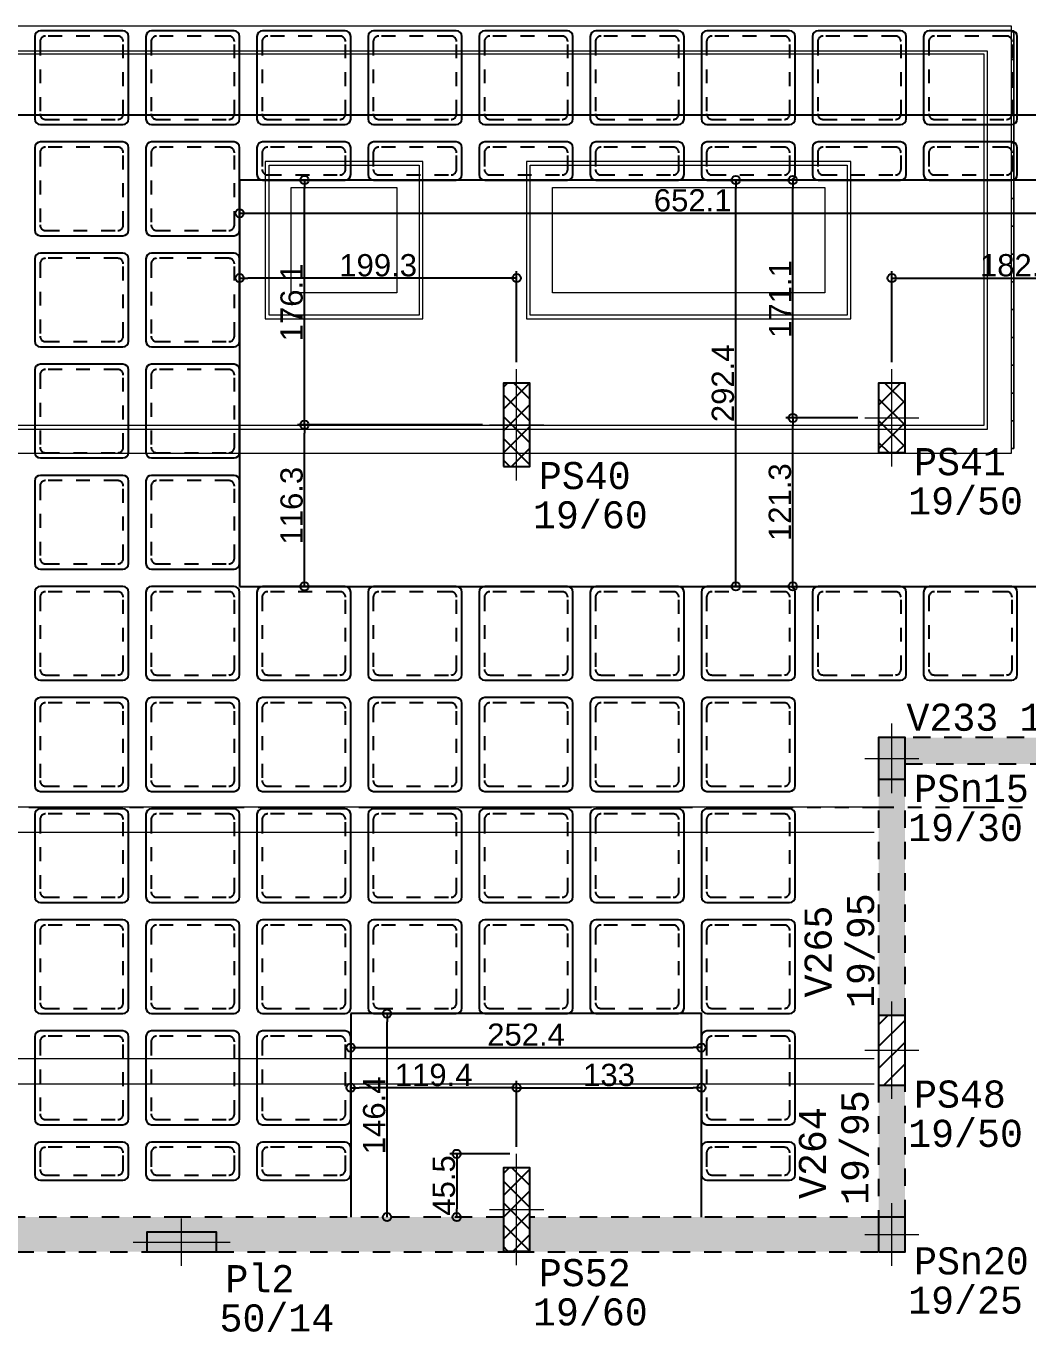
# Model space of a CAD drawing. Header units: millimetres. Extents: x -967 to 563, y -1588 to 506.
# Drawn here: x 66.88 to 74.08, y -265.37 to -255.97 of the extents above; entities that cross this region are included whole.
import ezdxf

# ---------------------------------------------------------------- set-up
doc = ezdxf.new("R2010")
doc.units = ezdxf.units.MM
for name, pattern in [('CYPE_RAYAPUNTOPUNTO', [0.45, 0.225, -0.075, 0, -0.075, 0, -0.075]), ('DASHDOT', [1, 0.5, -0.25, 0, -0.25]), ('ESTILO_TQS_0001', [1, 0.7, -0.3]), ('HIDDEN2', [0.1875, 0.125, -0.0625])]:
    doc.linetypes.add(name, pattern=pattern)
for name, color, linetype, lineweight in [('0017-PAI-PE-001-IMP-R02$0$Modelos genéricos', 252, 'Continuous', 5), ('0017-PAI-PE-001-IMP-R02$0$Pisos', 252, 'Continuous', 5), ('0017-PAI-PE-001-IMP-R02$0$WEVE_ESPESSURA 1', 252, 'Continuous', 5), ('PILAR_EIXOS', 1, 'Continuous', 0)]:
    doc.layers.add(name, color=color, linetype=linetype, lineweight=lineweight)
for name, color, linetype in [('1', 5, 'Continuous'), ('11', 7, 'Continuous'), ('12', 4, 'Continuous'), ('2', 2, 'Continuous'), ('208', 13, 'Continuous'), ('251', 5, 'Continuous'), ('252', 153, 'ESTILO_TQS_0001'), ('3', 2, 'Continuous'), ('347-XXXX-ARQ-BASE-013-IMPLANTAÇÃO$0$_XREF PAI', 252, 'Continuous'), ('4', 2, 'Continuous'), ('8', 7, 'Continuous'), ('9', 7, 'Continuous'), ('A_htc_alv', 7, 'Continuous'), ('COTAS', 1, 'Continuous'), ('EIXOS', 8, 'DASHDOT')]:
    doc.layers.add(name, color=color, linetype=linetype)
doc.styles.add('ARIAL', font='arial.ttf')
doc.styles.add('TQS_LUCIDA_CONSOLE', font='lucon.TTF')
doc.dimstyles.new('AVILLA 100 2', dxfattribs={"dimtxt": 0.16, "dimasz": 0.06, "dimexe": 0.05, "dimexo": 0.05, "dimgap": 0.01, "dimtad": 3, "dimdec": 1, "dimlfac": 100, "dimzin": 9, "dimdsep": 46, "dimtxsty": 'ARIAL', "dimblk": 'ORIGIN', "dimcen": 1.5, "dimclrd": 10, "dimclre": 10, "dimclrt": 7, "dimadec": 0, "dimazin": 0, "dimtfac": 1, "dimtdec": 1, "dimtmove": 0, "dimatfit": 1, "dimfxl": 1, "dimarcsym": 0})
pattern_1 = [(45, (685.15059, -106.08026), (-0.078577241, 0.078577241), []), (135, (685.15059, -106.08026), (-0.078577241, -0.078577241), [])]

# ---------------------------------------------------------------- blocks, each defined once
blk = doc.blocks.new('_VAONER063700637000750007500')
at = {"layer": '251', "color": 8}
for p, q in [((-33.725, 29.725), (-33.725, -29.725)), ((29.725, 33.725), (-29.725, 33.725)), ((33.725, -29.725), (33.725, 29.725)), ((-29.725, -33.725), (29.725, -33.725))]:
    blk.add_line(p, q, dxfattribs=at)
for centre, start, end in [((-29.725, 29.725), 90, 180), ((29.725, 29.725), 0, 90), ((-29.725, -29.725), 180, 270), ((29.725, -29.725), 270, 0)]:
    blk.add_arc(centre, 4, start, end, dxfattribs=at)
at = {"layer": '252', "color": 8}
for p, q in [((25.975, 29.975), (-25.975, 29.975)), ((-29.975, 25.975), (-29.975, -25.975)), ((29.975, -25.975), (29.975, 25.975)), ((-25.975, -29.975), (25.975, -29.975))]:
    blk.add_line(p, q, dxfattribs=at)
for centre, start, end in [((-25.975, 25.975), 90, 180), ((25.975, 25.975), 0, 90), ((-25.975, -25.975), 180, 270), ((25.975, -25.975), 270, 0)]:
    blk.add_arc(centre, 4, start, end, dxfattribs=at)
blk = doc.blocks.new('_VAONER063700237000750007500')
at = {"layer": '251', "color": 8}
for p, q in [((-33.725, 9.725), (-33.725, -9.725)), ((29.725, 13.725), (-29.725, 13.725)), ((33.725, -9.725), (33.725, 9.725)), ((-29.725, -13.725), (29.725, -13.725))]:
    blk.add_line(p, q, dxfattribs=at)
for centre, start, end in [((-29.725, 9.725), 90, 180), ((29.725, 9.725), 0, 90), ((-29.725, -9.725), 180, 270), ((29.725, -9.725), 270, 0)]:
    blk.add_arc(centre, 4, start, end, dxfattribs=at)
at = {"layer": '252', "color": 8}
for p, q in [((25.975, 9.975), (-25.975, 9.975)), ((-29.975, 5.975), (-29.975, -5.975)), ((29.975, -5.975), (29.975, 5.975)), ((-25.975, -9.975), (25.975, -9.975))]:
    blk.add_line(p, q, dxfattribs=at)
for centre, start, end in [((-25.975, 5.975), 90, 180), ((25.975, 5.975), 0, 90), ((-25.975, -5.975), 180, 270), ((25.975, -5.975), 270, 0)]:
    blk.add_arc(centre, 4, start, end, dxfattribs=at)
blk = doc.blocks.new('NERVURADA TÉRREO 1 MODELO 2 (LO) R0')
at = {"layer": '208', "xscale": 0.01, "yscale": 0.01, "zscale": 0.01}
for name, p in [('_VAONER063700637000750007500', (739.449, -769.5125)), ('_VAONER063700637000750007500', (740.2485, -769.5125)), ('_VAONER063700637000750007500', (741.048, -769.5125)), ('_VAONER063700637000750007500', (741.8475, -769.5125)), ('_VAONER063700637000750007500', (742.647, -769.5125)), ('_VAONER063700637000750007500', (743.4465, -769.5125)), ('_VAONER063700637000750007500', (744.246, -769.5125)), ('_VAONER063700637000750007500', (745.0455, -769.5125)), ('_VAONER063700637000750007500', (745.845, -769.5125)), ('_VAONER063700637000750007500', (739.449, -770.312)), ('_VAONER063700637000750007500', (740.2485, -770.312)), ('_VAONER063700237000750007500', (741.048, -770.112)), ('_VAONER063700237000750007500', (741.8475, -770.112)), ('_VAONER063700237000750007500', (742.647, -770.112)), ('_VAONER063700237000750007500', (743.4465, -770.112)), ('_VAONER063700237000750007500', (744.246, -770.112)), ('_VAONER063700237000750007500', (745.0455, -770.112)), ('_VAONER063700237000750007500', (745.845, -770.112)), ('_VAONER063700637000750007500', (739.449, -771.1115)), ('_VAONER063700637000750007500', (740.2485, -771.1115)), ('_VAONER063700637000750007500', (739.449, -771.911)), ('_VAONER063700637000750007500', (740.2485, -771.911)), ('_VAONER063700637000750007500', (739.449, -772.7105)), ('_VAONER063700637000750007500', (740.2485, -772.7105)), ('_VAONER063700637000750007500', (739.449, -773.51)), ('_VAONER063700637000750007500', (740.2485, -773.51)), ('_VAONER063700637000750007500', (741.048, -773.51)), ('_VAONER063700637000750007500', (741.8475, -773.51)), ('_VAONER063700637000750007500', (742.647, -773.51)), ('_VAONER063700637000750007500', (743.4465, -773.51)), ('_VAONER063700637000750007500', (744.246, -773.51)), ('_VAONER063700637000750007500', (745.0455, -773.51)), ('_VAONER063700637000750007500', (745.845, -773.51)), ('_VAONER063700637000750007500', (739.449, -774.3095)), ('_VAONER063700637000750007500', (740.2485, -774.3095)), ('_VAONER063700637000750007500', (741.048, -774.3095)), ('_VAONER063700637000750007500', (741.8475, -774.3095)), ('_VAONER063700637000750007500', (742.647, -774.3095)), ('_VAONER063700637000750007500', (743.4465, -774.3095)), ('_VAONER063700637000750007500', (744.246, -774.3095)), ('_VAONER063700637000750007500', (739.449, -775.109)), ('_VAONER063700637000750007500', (740.2485, -775.109)), ('_VAONER063700637000750007500', (741.048, -775.109)), ('_VAONER063700637000750007500', (741.8475, -775.109)), ('_VAONER063700637000750007500', (742.647, -775.109)), ('_VAONER063700637000750007500', (743.4465, -775.109)), ('_VAONER063700637000750007500', (744.246, -775.109)), ('_VAONER063700637000750007500', (739.449, -775.9085)), ('_VAONER063700637000750007500', (740.2485, -775.9085)), ('_VAONER063700637000750007500', (741.048, -775.9085)), ('_VAONER063700637000750007500', (741.8475, -775.9085)), ('_VAONER063700637000750007500', (742.647, -775.9085)), ('_VAONER063700637000750007500', (743.4465, -775.9085)), ('_VAONER063700637000750007500', (744.246, -775.9085)), ('_VAONER063700637000750007500', (739.449, -776.708)), ('_VAONER063700637000750007500', (740.2485, -776.708)), ('_VAONER063700637000750007500', (741.048, -776.708)), ('_VAONER063700637000750007500', (744.246, -776.708)), ('_VAONER063700237000750007500', (739.449, -777.3075)), ('_VAONER063700237000750007500', (740.2485, -777.3075)), ('_VAONER063700237000750007500', (741.048, -777.3075)), ('_VAONER063700237000750007500', (744.246, -777.3075))]:
    blk.add_blockref(name, p, dxfattribs=at)
blk = doc.blocks.new('0017-PAI-PE-001-IMP-R02')
at = {"layer": '0017-PAI-PE-001-IMP-R02$0$Modelos genéricos', "color": 30}
for p, q in [((30.9656, 43.2446), (30.9656, 29.8786)), ((34.0386, 29.8786), (34.0386, 43.2446)), ((31.1656, 30.0786), (31.1656, 43.0446)), ((33.8386, 43.0446), (33.8386, 30.0786)), ((26.6086, 30.8666), (26.6086, 40.2916)), ((26.4286, 40.1116), (26.4286, 30.8666)), ((28.2386, 39.0641), (28.2386, 33.7241)), ((28.4186, 33.7241), (28.4186, 39.0641)), ((31.9316, 35.2486), (31.9316, 34.1146)), ((33.0656, 35.2486), (31.9316, 35.2486)), ((33.0656, 34.1146), (33.0656, 35.2486)), ((32.1186, 35.0616), (32.8786, 35.0616)), ((32.1186, 34.3016), (32.1186, 35.0616)), ((32.8786, 35.0616), (32.8786, 34.3016)), ((32.8786, 34.3016), (32.1186, 34.3016)), ((31.9316, 34.1146), (33.0656, 34.1146)), ((28.2386, 33.7241), (28.2386, 33.6091)), ((28.4186, 33.6091), (28.4186, 33.7241)), ((28.2386, 33.6091), (28.2386, 30.8666)), ((28.4186, 30.8666), (28.4186, 33.6091)), ((31.9316, 33.3686), (31.9316, 31.0346)), ((33.0656, 33.3686), (31.9316, 33.3686)), ((33.0656, 31.0346), (33.0656, 33.3686)), ((32.1186, 33.1816), (32.8786, 33.1816)), ((32.1186, 31.2216), (32.1186, 33.1816)), ((32.8786, 33.1816), (32.8786, 31.2216)), ((32.8786, 31.2216), (32.1186, 31.2216)), ((31.9316, 31.0346), (33.0656, 31.0346)), ((33.8386, 30.0786), (31.1656, 30.0786)), ((30.9656, 29.8786), (34.0386, 29.8786))]:
    blk.add_line(p, q, dxfattribs=at)
at = {"layer": '0017-PAI-PE-001-IMP-R02$0$Pisos', "color": 30}
for p, q in [((30.9986, 29.8786), (30.9986, 29.8616)), ((30.9986, 29.8616), (30.9986, 29.8786)), ((31.1986, 29.8616), (31.1986, 29.8786)), ((31.1986, 29.8786), (31.1986, 29.8616)), ((31.3986, 29.8786), (31.3986, 29.8616)), ((31.3986, 29.8616), (31.3986, 29.8786)), ((31.5986, 29.8616), (31.5986, 29.8786)), ((31.5986, 29.8786), (31.5986, 29.8616)), ((31.7986, 29.8616), (31.7986, 29.8786)), ((31.7986, 29.8786), (31.7986, 29.8616)), ((31.9986, 29.8786), (31.9986, 29.8616)), ((31.9986, 29.8616), (31.9986, 29.8786)), ((32.1986, 29.8616), (32.1986, 29.8786)), ((32.1986, 29.8786), (32.1986, 29.8616)), ((32.3986, 29.8786), (32.3986, 29.8616)), ((32.3986, 29.8616), (32.3986, 29.8786)), ((32.5986, 29.8616), (32.5986, 29.8786)), ((32.5986, 29.8786), (32.5986, 29.8616)), ((32.7986, 29.8786), (32.7986, 29.8616)), ((32.7986, 29.8616), (32.7986, 29.8786)), ((32.9986, 29.8616), (32.9986, 29.8786)), ((32.9986, 29.8786), (32.9986, 29.8616)), ((33.1986, 29.8786), (33.1986, 29.8616)), ((33.1986, 29.8616), (33.1986, 29.8786)), ((33.3986, 29.8786), (33.3986, 29.8616)), ((33.3986, 29.8616), (33.3986, 29.8786)), ((33.5986, 29.8616), (33.5986, 29.8786)), ((33.5986, 29.8786), (33.5986, 29.8616)), ((33.7986, 29.8786), (33.7986, 29.8616)), ((33.7986, 29.8616), (33.7986, 29.8786)), ((33.9986, 29.8786), (33.9986, 29.8616)), ((34.0056, 29.8616), (34.0056, 29.8786)), ((30.9986, 29.8616), (31.1986, 29.8616)), ((31.1986, 29.8616), (30.9986, 29.8616)), ((31.3986, 29.8616), (31.1986, 29.8616)), ((31.1986, 29.8616), (31.3986, 29.8616)), ((31.5986, 29.8616), (31.3986, 29.8616)), ((31.3986, 29.8616), (31.5986, 29.8616)), ((31.7986, 29.8616), (31.5986, 29.8616)), ((31.5986, 29.8616), (31.7986, 29.8616)), ((31.9986, 29.8616), (31.7986, 29.8616)), ((31.7986, 29.8616), (31.9986, 29.8616)), ((32.1986, 29.8616), (31.9986, 29.8616)), ((31.9986, 29.8616), (32.1986, 29.8616)), ((32.3986, 29.8616), (32.1986, 29.8616)), ((32.1986, 29.8616), (32.3986, 29.8616)), ((32.3986, 29.8616), (32.5986, 29.8616)), ((32.5986, 29.8616), (32.3986, 29.8616)), ((32.7986, 29.8616), (32.5986, 29.8616)), ((32.5986, 29.8616), (32.7986, 29.8616)), ((32.9986, 29.8616), (32.7986, 29.8616)), ((32.7986, 29.8616), (32.9986, 29.8616)), ((33.1986, 29.8616), (32.9986, 29.8616)), ((32.9986, 29.8616), (33.1986, 29.8616)), ((33.3986, 29.8616), (33.1986, 29.8616)), ((33.1986, 29.8616), (33.3986, 29.8616)), ((33.5986, 29.8616), (33.3986, 29.8616)), ((33.3986, 29.8616), (33.5986, 29.8616)), ((33.7986, 29.8616), (33.5986, 29.8616)), ((33.5986, 29.8616), (33.7986, 29.8616)), ((33.7986, 29.8616), (34.0056, 29.8616)), ((33.9986, 29.8616), (33.7986, 29.8616))]:
    blk.add_line(p, q, dxfattribs=at)
at = {"layer": '0017-PAI-PE-001-IMP-R02$0$WEVE_ESPESSURA 1', "color": 30}
for p, q in [((31.1386, 43.0716), (31.1386, 30.0516)), ((33.8586, 30.0516), (33.8586, 43.0716)), ((31.9586, 34.1416), (31.9586, 35.2216)), ((31.9586, 35.2216), (33.0386, 35.2216)), ((33.0386, 35.2216), (33.0386, 34.1416)), ((33.0386, 34.1416), (31.9586, 34.1416)), ((31.9586, 31.0616), (31.9586, 33.3416)), ((31.9586, 33.3416), (33.0386, 33.3416)), ((33.0386, 33.3416), (33.0386, 31.0616)), ((33.0386, 31.0616), (31.9586, 31.0616)), ((31.1386, 30.0516), (33.8586, 30.0516))]:
    blk.add_line(p, q, dxfattribs=at)
blk = doc.blocks.new('Eixos do pilar')
at = {"layer": 'PILAR_EIXOS'}
for p, q in [((0, -0.5), (0, 0.5)), ((-0.5, 0), (0.5, 0))]:
    blk.add_line(p, q, dxfattribs=at)
blk = doc.blocks.new('EIXOS DE OBRA TERREO1')
at = {"layer": 'EIXOS', "linetype": 'CYPE_RAYAPUNTOPUNTO'}
blk.add_line((699.3939, -174.7597), (774.5346, -174.7597), dxfattribs=at)
blk = doc.blocks.new('_Origin')
at = {"color": 0, "linetype": 'ByBlock', "lineweight": -2}
blk.add_line((0, 0), (-1, 0), dxfattribs=at)
blk.add_circle((0, 0), 0.5, dxfattribs=at)
blk = doc.blocks.new('*D746')
at = {"layer": 'COTAS', "color": 10, "linetype": 'ByBlock', "lineweight": -2, "transparency": 16777216}
for p, q in [((851.7542, -603.5804), (851.7542, -602.925)), ((851.6942, -602.975), (849.8207, -602.975))]:
    blk.add_line(p, q, dxfattribs=at)
at = {"layer": 'Defpoints', "color": 0, "linetype": 'ByBlock', "transparency": 16777216}
for p in [(849.7607, -602.975), (849.7607, -602.975), (851.7542, -603.6304)]:
    blk.add_point(p, dxfattribs=at)
at = {"layer": 'COTAS', "color": 10, "linetype": 'ByBlock', "lineweight": -2, "transparency": 16777216, "xscale": 0.06, "yscale": 0.06, "zscale": 0.06, "rotation": 180}
blk.add_blockref('_Origin', (849.7607, -602.975), dxfattribs=at)
at = {"layer": 'COTAS', "color": 10, "linetype": 'ByBlock', "lineweight": -2, "transparency": 16777216, "xscale": 0.06, "yscale": 0.06, "zscale": 0.06}
blk.add_blockref('_Origin', (851.7542, -602.975), dxfattribs=at)
at = {"layer": 'COTAS', "color": 7, "linetype": 'ByBlock', "transparency": 16777216, "insert": (850.7575, -602.8832), "char_height": 0.16, "attachment_point": 5, "style": 'ARIAL'}
blk.add_mtext('199.3', dxfattribs=at)
blk = doc.blocks.new('*D747')
at = {"layer": 'COTAS', "color": 10, "linetype": 'ByBlock', "lineweight": -2, "transparency": 16777216}
for p, q in [((854.4542, -603.5804), (854.4542, -602.925)), ((856.2817, -603.0004), (856.2817, -602.925)), ((854.5142, -602.975), (856.2217, -602.975))]:
    blk.add_line(p, q, dxfattribs=at)
at = {"layer": 'Defpoints', "color": 0, "linetype": 'ByBlock', "transparency": 16777216}
for p in [(856.2817, -602.975), (856.2817, -603.0504), (854.4542, -603.6304)]:
    blk.add_point(p, dxfattribs=at)
at = {"layer": 'COTAS', "color": 10, "linetype": 'ByBlock', "lineweight": -2, "transparency": 16777216, "xscale": 0.06, "yscale": 0.06, "zscale": 0.06, "rotation": 180}
blk.add_blockref('_Origin', (854.4542, -602.975), dxfattribs=at)
at = {"layer": 'COTAS', "color": 10, "linetype": 'ByBlock', "lineweight": -2, "transparency": 16777216, "xscale": 0.06, "yscale": 0.06, "zscale": 0.06}
blk.add_blockref('_Origin', (856.2817, -602.975), dxfattribs=at)
at = {"layer": 'COTAS', "color": 7, "linetype": 'ByBlock', "transparency": 16777216, "insert": (855.368, -602.8833), "char_height": 0.16, "attachment_point": 5, "style": 'ARIAL'}
blk.add_mtext('182.8', dxfattribs=at)
blk = doc.blocks.new('*D748')
at = {"layer": 'COTAS', "color": 10, "linetype": 'ByBlock', "lineweight": -2, "transparency": 16777216}
for p, q in [((851.5092, -604.0304), (850.1772, -604.0304)), ((850.2272, -605.1334), (850.2272, -604.0904))]:
    blk.add_line(p, q, dxfattribs=at)
at = {"layer": 'Defpoints', "color": 0, "linetype": 'ByBlock', "transparency": 16777216}
for p in [(850.2272, -604.0304), (851.5592, -604.0304), (850.2272, -605.1934)]:
    blk.add_point(p, dxfattribs=at)
at = {"layer": 'COTAS', "color": 10, "linetype": 'ByBlock', "lineweight": -2, "transparency": 16777216, "xscale": 0.06, "yscale": 0.06, "zscale": 0.06}
for p, rotation in [((850.2272, -604.0304), 90), ((850.2272, -605.1934), 270)]:
    blk.add_blockref('_Origin', p, dxfattribs=dict(at, rotation=rotation))
at = {"layer": 'COTAS', "color": 7, "linetype": 'ByBlock', "transparency": 16777216, "insert": (850.1355, -604.6119), "char_height": 0.16, "attachment_point": 5, "rotation": 90, "style": 'ARIAL'}
blk.add_mtext('116.3', dxfattribs=at)
blk = doc.blocks.new('*D749')
at = {"layer": 'COTAS', "color": 10, "linetype": 'ByBlock', "lineweight": -2, "transparency": 16777216}
for p, q in [((850.2272, -603.9704), (850.2272, -602.3299)), ((851.5092, -604.0304), (850.1772, -604.0304))]:
    blk.add_line(p, q, dxfattribs=at)
at = {"layer": 'Defpoints', "color": 0, "linetype": 'ByBlock', "transparency": 16777216}
for p in [(850.2272, -602.2699), (850.2272, -602.2699), (851.5592, -604.0304)]:
    blk.add_point(p, dxfattribs=at)
at = {"layer": 'COTAS', "color": 10, "linetype": 'ByBlock', "lineweight": -2, "transparency": 16777216, "xscale": 0.06, "yscale": 0.06, "zscale": 0.06}
for p, rotation in [((850.2272, -602.2699), 90), ((850.2272, -604.0304), 270)]:
    blk.add_blockref('_Origin', p, dxfattribs=dict(at, rotation=rotation))
at = {"layer": 'COTAS', "color": 7, "linetype": 'ByBlock', "transparency": 16777216, "insert": (850.1355, -603.1501), "char_height": 0.16, "attachment_point": 5, "rotation": 90, "style": 'ARIAL'}
blk.add_mtext('176.1', dxfattribs=at)
blk = doc.blocks.new('*D750')
at = {"layer": 'COTAS', "color": 10, "linetype": 'ByBlock', "lineweight": -2, "transparency": 16777216}
blk.add_line((853.331, -605.1334), (853.331, -602.3299), dxfattribs=at)
at = {"layer": 'Defpoints', "color": 0, "linetype": 'ByBlock', "transparency": 16777216}
for p in [(853.331, -602.2699), (853.331, -602.2699), (853.331, -605.1934)]:
    blk.add_point(p, dxfattribs=at)
at = {"layer": 'COTAS', "color": 10, "linetype": 'ByBlock', "lineweight": -2, "transparency": 16777216, "xscale": 0.06, "yscale": 0.06, "zscale": 0.06}
for p, rotation in [((853.331, -602.2699), 90), ((853.331, -605.1934), 270)]:
    blk.add_blockref('_Origin', p, dxfattribs=dict(at, rotation=rotation))
at = {"layer": 'COTAS', "color": 7, "linetype": 'ByBlock', "transparency": 16777216, "insert": (853.2393, -603.7316), "char_height": 0.16, "attachment_point": 5, "rotation": 90, "style": 'ARIAL'}
blk.add_mtext('292.4', dxfattribs=at)
blk = doc.blocks.new('*D751')
at = {"layer": 'COTAS', "color": 10, "linetype": 'ByBlock', "lineweight": -2, "transparency": 16777216}
blk.add_line((849.8207, -602.5078), (856.2217, -602.5078), dxfattribs=at)
at = {"layer": 'Defpoints', "color": 0, "linetype": 'ByBlock', "transparency": 16777216}
for p in [(849.7607, -602.5078), (856.2817, -602.5078), (856.2817, -602.5078)]:
    blk.add_point(p, dxfattribs=at)
at = {"layer": 'COTAS', "color": 10, "linetype": 'ByBlock', "lineweight": -2, "transparency": 16777216, "xscale": 0.06, "yscale": 0.06, "zscale": 0.06, "rotation": 180}
blk.add_blockref('_Origin', (849.7607, -602.5078), dxfattribs=at)
at = {"layer": 'COTAS', "color": 10, "linetype": 'ByBlock', "lineweight": -2, "transparency": 16777216, "xscale": 0.06, "yscale": 0.06, "zscale": 0.06}
blk.add_blockref('_Origin', (856.2817, -602.5078), dxfattribs=at)
at = {"layer": 'COTAS', "color": 7, "linetype": 'ByBlock', "transparency": 16777216, "insert": (853.0212, -602.4161), "char_height": 0.16, "attachment_point": 5, "style": 'ARIAL'}
blk.add_mtext('652.1', dxfattribs=at)
blk = doc.blocks.new('*D752')
at = {"layer": 'COTAS', "color": 10, "linetype": 'ByBlock', "lineweight": -2, "transparency": 16777216}
for p, q in [((854.2092, -603.9804), (853.6912, -603.9804)), ((853.7412, -605.1334), (853.7412, -604.0404)), ((853.7682, -605.1934), (853.7912, -605.1934))]:
    blk.add_line(p, q, dxfattribs=at)
at = {"layer": 'Defpoints', "color": 0, "linetype": 'ByBlock', "transparency": 16777216}
for p in [(853.7412, -603.9804), (854.2592, -603.9804), (853.7182, -605.1934)]:
    blk.add_point(p, dxfattribs=at)
at = {"layer": 'COTAS', "color": 10, "linetype": 'ByBlock', "lineweight": -2, "transparency": 16777216, "xscale": 0.06, "yscale": 0.06, "zscale": 0.06}
for p, rotation in [((853.7412, -603.9804), 90), ((853.7412, -605.1934), 270)]:
    blk.add_blockref('_Origin', p, dxfattribs=dict(at, rotation=rotation))
at = {"layer": 'COTAS', "color": 7, "linetype": 'ByBlock', "transparency": 16777216, "insert": (853.6495, -604.5869), "char_height": 0.16, "attachment_point": 5, "rotation": 90, "style": 'ARIAL'}
blk.add_mtext('121.3', dxfattribs=at)
blk = doc.blocks.new('*D753')
at = {"layer": 'COTAS', "color": 10, "linetype": 'ByBlock', "lineweight": -2, "transparency": 16777216}
for p, q in [((853.7412, -603.9204), (853.7412, -602.3299)), ((854.2092, -603.9804), (853.6912, -603.9804))]:
    blk.add_line(p, q, dxfattribs=at)
at = {"layer": 'Defpoints', "color": 0, "linetype": 'ByBlock', "transparency": 16777216}
for p in [(853.7412, -602.2699), (853.7412, -602.2699), (854.2592, -603.9804)]:
    blk.add_point(p, dxfattribs=at)
at = {"layer": 'COTAS', "color": 10, "linetype": 'ByBlock', "lineweight": -2, "transparency": 16777216, "xscale": 0.06, "yscale": 0.06, "zscale": 0.06}
for p, rotation in [((853.7412, -602.2699), 90), ((853.7412, -603.9804), 270)]:
    blk.add_blockref('_Origin', p, dxfattribs=dict(at, rotation=rotation))
at = {"layer": 'COTAS', "color": 7, "linetype": 'ByBlock', "transparency": 16777216, "insert": (853.6509, -603.1251), "char_height": 0.16, "attachment_point": 5, "rotation": 90, "style": 'ARIAL'}
blk.add_mtext('171.1', dxfattribs=at)
blk = doc.blocks.new('*D781')
at = {"layer": 'COTAS', "color": 10, "linetype": 'ByBlock', "lineweight": -2, "transparency": 16777216}
blk.add_line((875.9542, -601.8023), (818.4854, -601.8023), dxfattribs=at)
at = {"layer": 'Defpoints', "color": 0, "linetype": 'ByBlock', "transparency": 16777216}
for p in [(818.4254, -601.8023), (818.4254, -601.8023), (876.0142, -601.8023)]:
    blk.add_point(p, dxfattribs=at)
at = {"layer": 'COTAS', "color": 10, "linetype": 'ByBlock', "lineweight": -2, "transparency": 16777216, "xscale": 0.06, "yscale": 0.06, "zscale": 0.06, "rotation": 180}
blk.add_blockref('_Origin', (818.4254, -601.8023), dxfattribs=at)
at = {"layer": 'COTAS', "color": 10, "linetype": 'ByBlock', "lineweight": -2, "transparency": 16777216, "xscale": 0.06, "yscale": 0.06, "zscale": 0.06}
blk.add_blockref('_Origin', (876.0142, -601.8023), dxfattribs=at)
at = {"layer": 'COTAS', "color": 7, "linetype": 'ByBlock', "transparency": 16777216, "insert": (847.2198, -601.7106), "char_height": 0.16, "attachment_point": 5, "style": 'ARIAL'}
blk.add_mtext('5758.9', dxfattribs=at)
blk = doc.blocks.new('*D790')
at = {"layer": 'COTAS', "color": 10, "linetype": 'ByBlock', "lineweight": -2, "transparency": 16777216}
for p, q in [((851.7542, -609.2254), (851.7542, -608.7504)), ((851.8142, -608.8004), (853.0237, -608.8004))]:
    blk.add_line(p, q, dxfattribs=at)
at = {"layer": 'Defpoints', "color": 0, "linetype": 'ByBlock', "transparency": 16777216}
for p in [(853.0837, -608.8004), (853.0837, -608.8004), (851.7542, -609.2754)]:
    blk.add_point(p, dxfattribs=at)
at = {"layer": 'COTAS', "color": 10, "linetype": 'ByBlock', "lineweight": -2, "transparency": 16777216, "xscale": 0.06, "yscale": 0.06, "zscale": 0.06, "rotation": 180}
blk.add_blockref('_Origin', (851.7542, -608.8004), dxfattribs=at)
at = {"layer": 'COTAS', "color": 10, "linetype": 'ByBlock', "lineweight": -2, "transparency": 16777216, "xscale": 0.06, "yscale": 0.06, "zscale": 0.06}
blk.add_blockref('_Origin', (853.0837, -608.8004), dxfattribs=at)
at = {"layer": 'COTAS', "color": 7, "linetype": 'ByBlock', "transparency": 16777216, "insert": (852.419, -608.7086), "char_height": 0.16, "attachment_point": 5, "style": 'ARIAL'}
blk.add_mtext('133', dxfattribs=at)
blk = doc.blocks.new('*D791')
at = {"layer": 'COTAS', "color": 10, "linetype": 'ByBlock', "lineweight": -2, "transparency": 16777216}
for p, q in [((851.7542, -609.2254), (851.7542, -608.7504)), ((851.6942, -608.8004), (850.6202, -608.8004))]:
    blk.add_line(p, q, dxfattribs=at)
at = {"layer": 'Defpoints', "color": 0, "linetype": 'ByBlock', "transparency": 16777216}
for p in [(850.5602, -608.8004), (850.5602, -608.8004), (851.7542, -609.2754)]:
    blk.add_point(p, dxfattribs=at)
at = {"layer": 'COTAS', "color": 10, "linetype": 'ByBlock', "lineweight": -2, "transparency": 16777216, "xscale": 0.06, "yscale": 0.06, "zscale": 0.06, "rotation": 180}
blk.add_blockref('_Origin', (850.5602, -608.8004), dxfattribs=at)
at = {"layer": 'COTAS', "color": 10, "linetype": 'ByBlock', "lineweight": -2, "transparency": 16777216, "xscale": 0.06, "yscale": 0.06, "zscale": 0.06}
blk.add_blockref('_Origin', (851.7542, -608.8004), dxfattribs=at)
at = {"layer": 'COTAS', "color": 7, "linetype": 'ByBlock', "transparency": 16777216, "insert": (851.1572, -608.7087), "char_height": 0.16, "attachment_point": 5, "style": 'ARIAL'}
blk.add_mtext('119.4', dxfattribs=at)
blk = doc.blocks.new('*D792')
at = {"layer": 'COTAS', "color": 10, "linetype": 'ByBlock', "lineweight": -2, "transparency": 16777216}
for p, q in [((851.7042, -609.2754), (851.273, -609.2754)), ((851.323, -609.3354), (851.323, -609.6704))]:
    blk.add_line(p, q, dxfattribs=at)
at = {"layer": 'Defpoints', "color": 0, "linetype": 'ByBlock', "transparency": 16777216}
for p in [(851.7542, -609.2754), (851.323, -609.7304), (851.323, -609.7304)]:
    blk.add_point(p, dxfattribs=at)
at = {"layer": 'COTAS', "color": 10, "linetype": 'ByBlock', "lineweight": -2, "transparency": 16777216, "xscale": 0.06, "yscale": 0.06, "zscale": 0.06}
for p, rotation in [((851.323, -609.2754), 90), ((851.323, -609.7304), 270)]:
    blk.add_blockref('_Origin', p, dxfattribs=dict(at, rotation=rotation))
at = {"layer": 'COTAS', "color": 7, "linetype": 'ByBlock', "transparency": 16777216, "insert": (851.2316, -609.5029), "char_height": 0.16, "attachment_point": 5, "rotation": 90, "style": 'ARIAL'}
blk.add_mtext('45.5', dxfattribs=at)
blk = doc.blocks.new('*D793')
at = {"layer": 'COTAS', "color": 10, "linetype": 'ByBlock', "lineweight": -2, "transparency": 16777216}
blk.add_line((850.6202, -608.5108), (853.0237, -608.5108), dxfattribs=at)
at = {"layer": 'Defpoints', "color": 0, "linetype": 'ByBlock', "transparency": 16777216}
for p in [(850.5602, -608.5108), (853.0837, -608.5108), (853.0837, -608.5108)]:
    blk.add_point(p, dxfattribs=at)
at = {"layer": 'COTAS', "color": 10, "linetype": 'ByBlock', "lineweight": -2, "transparency": 16777216, "xscale": 0.06, "yscale": 0.06, "zscale": 0.06, "rotation": 180}
blk.add_blockref('_Origin', (850.5602, -608.5108), dxfattribs=at)
at = {"layer": 'COTAS', "color": 10, "linetype": 'ByBlock', "lineweight": -2, "transparency": 16777216, "xscale": 0.06, "yscale": 0.06, "zscale": 0.06}
blk.add_blockref('_Origin', (853.0837, -608.5108), dxfattribs=at)
at = {"layer": 'COTAS', "color": 7, "linetype": 'ByBlock', "transparency": 16777216, "insert": (851.822, -608.4191), "char_height": 0.16, "attachment_point": 5, "style": 'ARIAL'}
blk.add_mtext('252.4', dxfattribs=at)
blk = doc.blocks.new('*D794')
at = {"layer": 'COTAS', "color": 10, "linetype": 'ByBlock', "lineweight": -2, "transparency": 16777216}
blk.add_line((850.8214, -609.6704), (850.8214, -608.3264), dxfattribs=at)
at = {"layer": 'Defpoints', "color": 0, "linetype": 'ByBlock', "transparency": 16777216}
for p in [(850.8214, -608.2664), (850.8214, -608.2664), (850.8214, -609.7304)]:
    blk.add_point(p, dxfattribs=at)
at = {"layer": 'COTAS', "color": 10, "linetype": 'ByBlock', "lineweight": -2, "transparency": 16777216, "xscale": 0.06, "yscale": 0.06, "zscale": 0.06}
for p, rotation in [((850.8214, -608.2664), 90), ((850.8214, -609.7304), 270)]:
    blk.add_blockref('_Origin', p, dxfattribs=dict(at, rotation=rotation))
at = {"layer": 'COTAS', "color": 7, "linetype": 'ByBlock', "transparency": 16777216, "insert": (850.7297, -608.9984), "char_height": 0.16, "attachment_point": 5, "rotation": 90, "style": 'ARIAL'}
blk.add_mtext('146.4', dxfattribs=at)
blk = doc.blocks.new('COTAS TÉRREO (LO) R0')
at = {"layer": 'COTAS', "linetype": 'ByBlock'}
for base, p1, p2, picture, middle in [((818.4254, -601.8023), (876.0142, -601.8023), (818.4254, -601.8023), '*D781', (847.2198, -601.7106)), ((856.2817, -602.5078), (849.7607, -602.5078), (856.2817, -602.5078), '*D751', (853.0212, -602.4161)), ((849.760744804, -602.974996007), (851.754244801, -603.630386113), (849.760744804, -602.974996007), '*D746', (850.757494803, -602.883249759)), ((856.281744804, -602.974996007), (854.454244801, -603.630386113), (856.281744804, -603.050369985), '*D747', (855.367994803, -602.883304329)), ((853.0837448012, -608.5107993434), (850.5602448012, -608.5107993434), (853.0837448012, -608.5107993434), '*D793', (851.8219948012, -608.4191076654)), ((850.5602, -608.8004), (851.7542, -609.2754), (850.5602, -608.8004), '*D791', (851.1572, -608.7087)), ((853.0837448012, -608.8003674543), (851.7542448012, -609.2753861132), (853.0837448012, -608.8003674543), '*D790', (852.4189948012, -608.708621206))]:
    dim = blk.add_linear_dim(base=base, p1=p1, p2=p2, dimstyle='AVILLA 100 2', dxfattribs=at)
    dim.commit()
    dim.dimension.update_dxf_attribs({"geometry": picture, "text_midpoint": middle})
for base, p1, p2, picture, middle in [((850.2272385019, -602.2698861131), (851.5592448012, -604.0303861132), (850.2272385019, -602.2698861131), '*D749', (850.1355468239, -603.1501361132)), ((853.3309678677, -602.2698861131), (853.3309678677, -605.1933861131), (853.3309678677, -602.2698861131), '*D750', (853.2392761896, -603.7316361131)), ((853.7412273242, -602.2698861131), (854.2592448012, -603.9803861132), (853.7412273242, -602.2698861131), '*D753', (853.6508999026, -603.1251361132)), ((853.7412, -603.9804), (853.7182, -605.1934), (854.2592, -603.9804), '*D752', (853.6495, -604.5869)), ((850.2272, -604.0304), (850.2272, -605.1934), (851.5592, -604.0304), '*D748', (850.1355, -604.6119)), ((850.8214, -608.2664), (850.8214, -609.7304), (850.8214, -608.2664), '*D794', (850.7297, -608.9984)), ((851.323, -609.7304), (851.7542, -609.2754), (851.323, -609.7304), '*D792', (851.2316, -609.5029))]:
    dim = blk.add_linear_dim(base=base, p1=p1, p2=p2, angle=90, dimstyle='AVILLA 100 2', dxfattribs=at)
    dim.commit()
    dim.dimension.update_dxf_attribs({"geometry": picture, "text_midpoint": middle})

msp = doc.modelspace()

# ---------------------------------------------------------------- hatches: boundary and pattern name
at = {"linetype": 'ByBlock'}
h = msp.add_hatch(dxfattribs=at)
h.set_pattern_fill('ANSI37', color=4, scale=0.035)
h.set_pattern_definition(pattern_1)
h.paths.add_polyline_path([(70.3107, -259.1421), (70.5007, -259.1421), (70.5007, -258.5421), (70.3107, -258.5421)])
h = msp.add_hatch(dxfattribs=at)
h.set_pattern_fill('ANSI37', color=4, scale=0.035)
h.set_pattern_definition(pattern_1)
h.paths.add_polyline_path([(73.0107, -259.0421), (73.2007, -259.0421), (73.2007, -258.5421), (73.0107, -258.5421)])
h = msp.add_hatch(dxfattribs=at)
h.set_pattern_fill('ANSI31', color=4, scale=0.035)
h.set_pattern_definition([(45, (585.15059, -196.08026), (-0.07857724, 0.07857724), [])])
h.paths.add_polyline_path([(73.0107, -263.5921), (73.2007, -263.5921), (73.2007, -263.0921), (73.0107, -263.0921)])
h = msp.add_hatch(dxfattribs=at)
h.set_pattern_fill('ANSI37', color=4, scale=0.035)
h.set_pattern_definition(pattern_1)
h.paths.add_polyline_path([(70.3107, -264.7871), (70.5007, -264.7871), (70.5007, -264.1871), (70.3107, -264.1871)])
at = {"layer": 'A_htc_alv', "linetype": 'ByBlock', "true_color": 0x78678e}
h = msp.add_hatch(color=8, dxfattribs=at)
h.dxf.hatch_style = 1
h.paths.add_polyline_path([(73.2007, -261.0921), (73.0107, -261.0921), (73.0107, -263.0921), (73.2007, -263.0921)])
h = msp.add_hatch(color=8, dxfattribs=at)
h.dxf.hatch_style = 1
h.paths.add_polyline_path([(79.2657, -261.0921), (73.2007, -261.0921), (73.2007, -261.2821), (79.2657, -261.2821)])
h = msp.add_hatch(color=8, dxfattribs=at)
h.dxf.hatch_style = 1
h.paths.add_polyline_path([(73.2007, -263.5921), (73.0107, -263.5921), (73.0107, -264.7921), (73.2007, -264.7921)])
h = msp.add_hatch(color=8, dxfattribs=at)
h.dxf.hatch_style = 1
h.paths.add_polyline_path([(70.3107, -264.5421), (62.8007, -264.5421), (62.8007, -264.7921), (70.3107, -264.7921)])
h = msp.add_hatch(color=8, dxfattribs=at)
h.dxf.hatch_style = 1
h.paths.add_polyline_path([(73.0107, -264.5421), (70.5007, -264.5421), (70.5007, -264.7921), (73.0107, -264.7921)])

# ---------------------------------------------------------------- linework, layer by layer
at = {"layer": '1'}
for points in [[(68.4122, -260.0051), (74.9332, -260.0051), (74.9332, -257.0816), (68.4122, -257.0816), (68.4122, -260.0051)], [(71.7352, -264.5421), (71.7352, -263.0781), (69.2117, -263.0781)], [(69.2117, -263.0781), (69.2117, -264.5421)]]:
    msp.add_lwpolyline(points, dxfattribs=at)
at = {"layer": '1', "linetype": 'HIDDEN2'}
for points in [[(76.0832, -261.0921), (73.2007, -261.0921)], [(73.2007, -261.2821), (76.0832, -261.2821)], [(73.0107, -261.3921), (73.0107, -263.0921)], [(73.2007, -263.0921), (73.2007, -261.3921)], [(73.0107, -263.5921), (73.0107, -264.5421)], [(73.2007, -264.5421), (73.2007, -263.5921)], [(67.995, -264.5421), (63.6757, -264.5421)], [(70.3107, -264.5421), (67.995, -264.5421)], [(73.0107, -264.5421), (70.5007, -264.5421)], [(64.1057, -264.7921), (67.745, -264.7921)], [(68.245, -264.7921), (70.4057, -264.7921)], [(70.4057, -264.7921), (73.0107, -264.7921)]]:
    msp.add_lwpolyline(points, dxfattribs=at)
at = {"layer": '2'}
for points in [[(73.0107, -261.3921), (73.2007, -261.3921), (73.2007, -261.0921), (73.0107, -261.0921), (73.0107, -261.3921)], [(73.0107, -264.7921), (73.2007, -264.7921), (73.2007, -264.5421), (73.0107, -264.5421), (73.0107, -264.7921)], [(67.745, -264.7918), (68.245, -264.7918), (68.245, -264.6518), (67.745, -264.6518), (67.745, -264.7918)]]:
    msp.add_lwpolyline(points, dxfattribs=at)
at = {"layer": '3'}
msp.add_lwpolyline([(73.0107, -263.5921), (73.2007, -263.5921), (73.2007, -263.0921), (73.0107, -263.0921), (73.0107, -263.5921)], dxfattribs=at)
at = {"layer": '4'}
for points in [[(70.3107, -259.1421), (70.5007, -259.1421), (70.5007, -258.5421), (70.3107, -258.5421), (70.3107, -259.1421)], [(73.0107, -259.0421), (73.2007, -259.0421), (73.2007, -258.5421), (73.0107, -258.5421), (73.0107, -259.0421)], [(70.3107, -264.7871), (70.5007, -264.7871), (70.5007, -264.1871), (70.3107, -264.1871), (70.3107, -264.7871)]]:
    msp.add_lwpolyline(points, dxfattribs=at)

# ---------------------------------------------------------------- block references
at = {"color": 9, "linetype": 'ByBlock'}
msp.add_blockref('EIXOS DE OBRA TERREO1', (-672.1735, -86.8324), dxfattribs=at)
at = {"layer": '347-XXXX-ARQ-BASE-013-IMPLANTAÇÃO$0$_XREF PAI', "rotation": 90.00000000000001}
msp.add_blockref('0017-PAI-PE-001-IMP-R02', (103.8457, -290.0121), dxfattribs=at)
at = {"layer": 'COTAS', "color": 6, "linetype": 'ByBlock'}
msp.add_blockref('COTAS TÉRREO (LO) R0', (-781.3485, 345.1883), dxfattribs=at)
at = {"layer": 'COTAS', "color": 40, "linetype": 'ByBlock', "true_color": 0xf8d731}
msp.add_blockref('NERVURADA TÉRREO 1 MODELO 2 (LO) R0', (-672.1735, 513.1676), dxfattribs=at)
at = {"layer": 'PILAR_EIXOS'}
for p, xscale, yscale in [((70.4057, -258.8421), 0.39, 0.8), ((73.1057, -258.7921), 0.39, 0.7), ((73.1057, -261.2421), 0.39, 0.5), ((73.1057, -263.3421), 0.39, 0.7), ((70.4057, -264.4871), 0.39, 0.8), ((73.1057, -264.6671), 0.39, 0.45), ((67.995, -264.7218), 0.7, 0.34)]:
    msp.add_blockref('Eixos do pilar', p, dxfattribs=dict(at, xscale=xscale, yscale=yscale))

# ---------------------------------------------------------------- texts
at = {"layer": '11', "linetype": 'Continuous', "style": 'TQS_LUCIDA_CONSOLE'}
msp.add_text('19/95', height=0.195, dxfattribs=at).set_placement((74.0242, -261.0433))
for p in [(72.9782, -263.0383), (72.9378, -264.4554)]:
    msp.add_text('19/95', height=0.195, rotation=90, dxfattribs=at).set_placement(p)
at = {"layer": '12', "linetype": 'Continuous', "style": 'TQS_LUCIDA_CONSOLE'}
for s, p in [('19/50', (73.2232, -259.487)), ('19/60', (70.5232, -259.587)), ('19/30', (73.2232, -261.837)), ('19/50', (73.2232, -264.037)), ('19/60', (70.5232, -265.3216)), ('19/25', (73.2232, -265.237)), ('50/14', (68.2675, -265.3652))]:
    msp.add_text(s, height=0.195, dxfattribs=at).set_placement(p)
at = {"layer": '8', "linetype": 'Continuous', "style": 'TQS_LUCIDA_CONSOLE'}
msp.add_text('V233', height=0.195, dxfattribs=at).set_placement((73.211, -261.0433))
for s, p in [('V265', (72.6729, -262.9621)), ('V264', (72.6321, -264.4121))]:
    msp.add_text(s, height=0.195, rotation=90, dxfattribs=at).set_placement(p)
at = {"layer": '9', "linetype": 'Continuous', "style": 'TQS_LUCIDA_CONSOLE'}
for s, p in [('PS41', (73.2657, -259.2046)), ('PS40', (70.5657, -259.3046)), ('PSn15', (73.2657, -261.5546)), ('PS48', (73.2657, -263.7546)), ('PSn20', (73.2657, -264.9546)), ('Pl2', (68.31, -265.0828)), ('PS52', (70.5657, -265.0392))]:
    msp.add_text(s, height=0.195, dxfattribs=at).set_placement(p)

doc.saveas('drawing.dxf')
